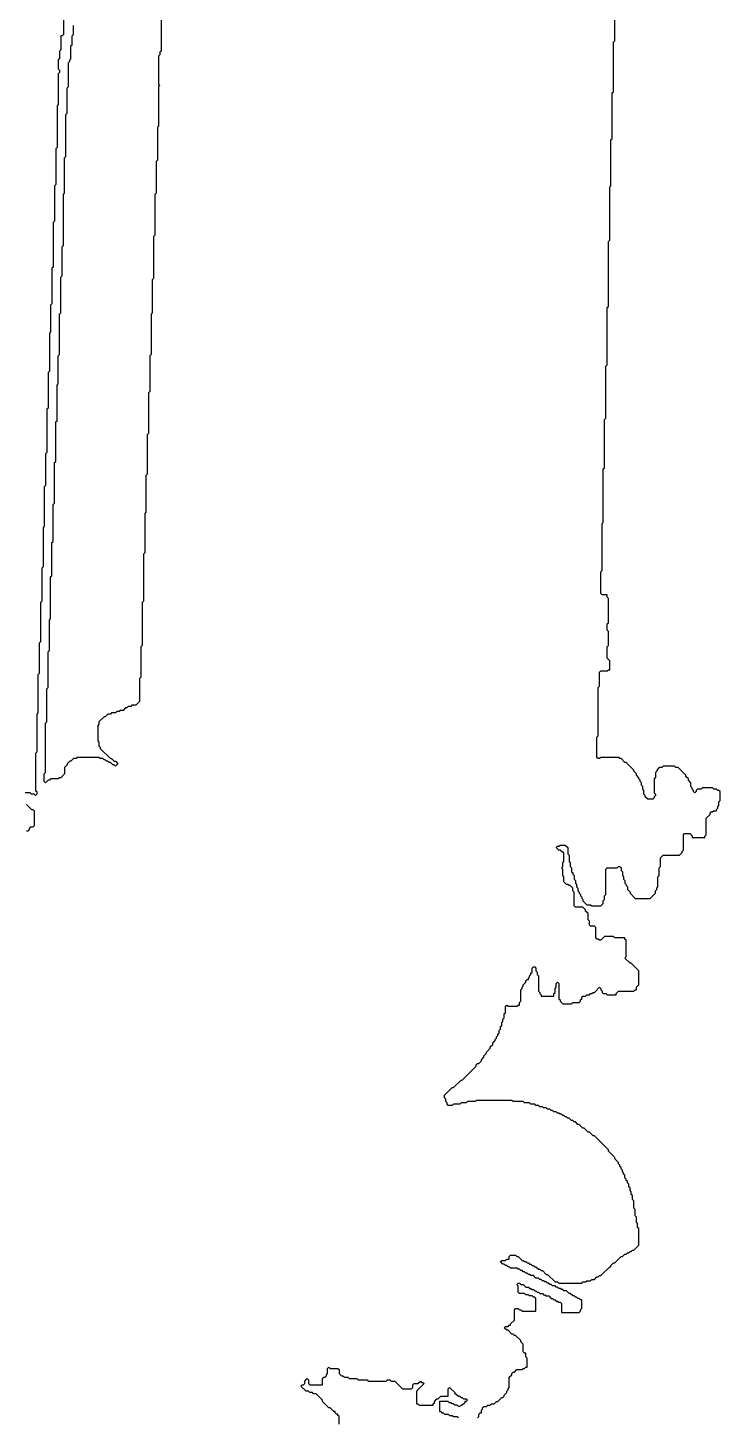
# Model space of a CAD drawing. Header units: metres. Extents: x 0 to 7998, y 2 to 10328.
# Drawn here: x 6598 to 7688, y 1127 to 3315 of the extents above; entities that cross this region are included whole.
import ezdxf

# ---------------------------------------------------------------- set-up
doc = ezdxf.new("R2010")
doc.units = ezdxf.units.M

msp = doc.modelspace()

# ---------------------------------------------------------------- linework, layer by layer
for points in [[(7306, 1126), (7308, 1128), (7308, 1132), (7310, 1134), (7312, 1134), (7312, 1138), (7314, 1140), (7314, 1142), (7316, 1144), (7320, 1144), (7322, 1146), (7326, 1146), (7328, 1148), (7332, 1148), (7336, 1152), (7338, 1152), (7344, 1158), (7346, 1158), (7348, 1160), (7348, 1162), (7352, 1166), (7352, 1168), (7354, 1170), (7354, 1172), (7356, 1174), (7356, 1190), (7360, 1194), (7360, 1196), (7362, 1198), (7364, 1198), (7368, 1202), (7376, 1202), (7378, 1204), (7380, 1204), (7382, 1206), (7384, 1206), (7384, 1220), (7382, 1222), (7382, 1228), (7380, 1228), (7378, 1230), (7378, 1242), (7374, 1246), (7374, 1248), (7366, 1256), (7364, 1256), (7362, 1258), (7360, 1258), (7354, 1264), (7352, 1264), (7348, 1268), (7350, 1270), (7354, 1270), (7356, 1272), (7358, 1272), (7358, 1274), (7364, 1280), (7364, 1296), (7366, 1298), (7370, 1298), (7372, 1296), (7374, 1296), (7376, 1294), (7398, 1294), (7398, 1314), (7396, 1316), (7394, 1316), (7392, 1318), (7388, 1318), (7386, 1320), (7382, 1320), (7380, 1322), (7372, 1322), (7370, 1324), (7370, 1334), (7368, 1336), (7370, 1338), (7372, 1338), (7374, 1336), (7378, 1336), (7382, 1332), (7386, 1332), (7388, 1330), (7390, 1330), (7392, 1328), (7394, 1328), (7396, 1326), (7398, 1326), (7400, 1324), (7402, 1324), (7404, 1322), (7408, 1322), (7410, 1320), (7412, 1320), (7414, 1318), (7418, 1318), (7422, 1314), (7424, 1314), (7426, 1312), (7428, 1312), (7430, 1310), (7432, 1310), (7434, 1308), (7436, 1308), (7438, 1306), (7438, 1292), (7466, 1292), (7468, 1294), (7468, 1296), (7470, 1298), (7470, 1312), (7468, 1312), (7466, 1314), (7464, 1314), (7462, 1316), (7460, 1316), (7458, 1318), (7456, 1318), (7452, 1322), (7450, 1322), (7446, 1326), (7442, 1326), (7440, 1328), (7438, 1328), (7436, 1330), (7434, 1330), (7432, 1332), (7430, 1332), (7428, 1334), (7424, 1334), (7422, 1336), (7420, 1336), (7418, 1338), (7416, 1338), (7414, 1340), (7412, 1340), (7410, 1342), (7408, 1342), (7406, 1344), (7404, 1344), (7402, 1346), (7398, 1346), (7394, 1350), (7390, 1350), (7388, 1352), (7386, 1352), (7384, 1354), (7382, 1354), (7380, 1356), (7378, 1356), (7376, 1358), (7374, 1358), (7372, 1360), (7370, 1360), (7368, 1362), (7358, 1362), (7356, 1364), (7354, 1364), (7352, 1366), (7350, 1366), (7348, 1368), (7346, 1368), (7342, 1372), (7344, 1374), (7350, 1374), (7352, 1376), (7356, 1376), (7356, 1380), (7358, 1382), (7366, 1382), (7368, 1380), (7370, 1380), (7376, 1374), (7378, 1374), (7380, 1372), (7382, 1372), (7384, 1370), (7386, 1370), (7388, 1368), (7390, 1368), (7392, 1366), (7394, 1366), (7396, 1364), (7398, 1364), (7402, 1360), (7404, 1360), (7406, 1358), (7408, 1358), (7414, 1352), (7416, 1352), (7428, 1340), (7432, 1340), (7434, 1338), (7470, 1338), (7472, 1340), (7476, 1340), (7478, 1342), (7484, 1342), (7486, 1344), (7490, 1344), (7494, 1348), (7496, 1348), (7498, 1350), (7500, 1350), (7514, 1364), (7516, 1364), (7516, 1366), (7520, 1370), (7522, 1370), (7532, 1380), (7534, 1380), (7538, 1384), (7540, 1384), (7542, 1386), (7544, 1386), (7546, 1388), (7548, 1388), (7550, 1390), (7552, 1390), (7560, 1398), (7560, 1424), (7558, 1426), (7558, 1432), (7556, 1434), (7556, 1442), (7554, 1444), (7554, 1454), (7552, 1456), (7552, 1468), (7550, 1470), (7550, 1476), (7548, 1478), (7548, 1482), (7546, 1484), (7546, 1488), (7544, 1490), (7544, 1494), (7542, 1496), (7542, 1498), (7540, 1500), (7540, 1502), (7538, 1504), (7538, 1508), (7536, 1510), (7536, 1512), (7534, 1514), (7534, 1516), (7532, 1518), (7532, 1520), (7530, 1522), (7530, 1524), (7528, 1526), (7528, 1528), (7522, 1534), (7522, 1536), (7512, 1546), (7512, 1548), (7490, 1570), (7488, 1570), (7482, 1576), (7480, 1576), (7474, 1582), (7472, 1582), (7466, 1588), (7464, 1588), (7460, 1592), (7458, 1592), (7456, 1594), (7454, 1594), (7450, 1598), (7448, 1598), (7446, 1600), (7444, 1600), (7442, 1602), (7440, 1602), (7438, 1604), (7436, 1604), (7434, 1606), (7432, 1606), (7430, 1608), (7426, 1608), (7424, 1610), (7422, 1610), (7420, 1612), (7416, 1612), (7414, 1614), (7410, 1614), (7408, 1616), (7404, 1616), (7402, 1618), (7398, 1618), (7396, 1620), (7390, 1620), (7388, 1622), (7380, 1622), (7378, 1624), (7362, 1624), (7360, 1626), (7304, 1626), (7302, 1624), (7290, 1624), (7288, 1622), (7280, 1622), (7278, 1620), (7268, 1620), (7266, 1618), (7260, 1618), (7258, 1620), (7258, 1622), (7256, 1624), (7256, 1628), (7254, 1630), (7254, 1634), (7266, 1646), (7268, 1646), (7280, 1658), (7282, 1658), (7304, 1680), (7304, 1682), (7306, 1684), (7308, 1684), (7312, 1688), (7312, 1690), (7316, 1694), (7316, 1696), (7320, 1700), (7320, 1702), (7326, 1708), (7326, 1710), (7330, 1714), (7330, 1716), (7334, 1720), (7334, 1722), (7336, 1724), (7336, 1726), (7338, 1728), (7338, 1730), (7340, 1732), (7340, 1736), (7342, 1738), (7342, 1742), (7344, 1744), (7344, 1748), (7346, 1750), (7346, 1754), (7348, 1756), (7348, 1762), (7350, 1764), (7350, 1774), (7352, 1776), (7354, 1774), (7368, 1774), (7370, 1776), (7372, 1776), (7372, 1780), (7374, 1782), (7374, 1800), (7376, 1802), (7376, 1804), (7378, 1806), (7378, 1808), (7382, 1812), (7382, 1814), (7384, 1816), (7386, 1816), (7386, 1818), (7388, 1820), (7388, 1822), (7390, 1824), (7390, 1826), (7392, 1828), (7392, 1834), (7394, 1836), (7396, 1836), (7398, 1834), (7398, 1830), (7400, 1828), (7400, 1824), (7402, 1822), (7402, 1798), (7404, 1796), (7404, 1794), (7406, 1792), (7406, 1790), (7426, 1790), (7426, 1794), (7428, 1796), (7428, 1802), (7430, 1804), (7430, 1810), (7432, 1812), (7434, 1810), (7434, 1786), (7436, 1784), (7436, 1782), (7440, 1778), (7454, 1778), (7456, 1780), (7466, 1780), (7468, 1782), (7468, 1784), (7470, 1786), (7470, 1788), (7472, 1790), (7476, 1790), (7478, 1792), (7482, 1792), (7484, 1794), (7486, 1794), (7488, 1796), (7490, 1796), (7498, 1804), (7500, 1802), (7500, 1800), (7502, 1798), (7502, 1796), (7504, 1794), (7508, 1794), (7510, 1792), (7524, 1792), (7524, 1794), (7528, 1798), (7552, 1798), (7554, 1800), (7556, 1800), (7556, 1804), (7560, 1808), (7560, 1830), (7548, 1842), (7546, 1842), (7538, 1850), (7540, 1852), (7540, 1878), (7538, 1880), (7538, 1882), (7522, 1882), (7520, 1884), (7506, 1884), (7500, 1878), (7498, 1878), (7496, 1880), (7494, 1880), (7492, 1882), (7492, 1898), (7490, 1900), (7484, 1900), (7482, 1902), (7482, 1908), (7480, 1910), (7480, 1920), (7476, 1924), (7476, 1926), (7472, 1930), (7460, 1930), (7458, 1932), (7458, 1954), (7456, 1956), (7456, 1960), (7452, 1964), (7450, 1964), (7448, 1966), (7446, 1966), (7442, 1970), (7442, 1978), (7440, 1980), (7440, 1990), (7438, 1992), (7440, 1994), (7440, 2000), (7442, 2002), (7442, 2016), (7440, 2016), (7436, 2020), (7434, 2020), (7430, 2024), (7432, 2026), (7434, 2026), (7436, 2028), (7444, 2028), (7448, 2024), (7448, 2014), (7450, 2012), (7450, 2002), (7452, 2000), (7452, 1994), (7454, 1992), (7454, 1986), (7456, 1984), (7456, 1982), (7458, 1980), (7458, 1974), (7460, 1972), (7460, 1968), (7462, 1966), (7462, 1962), (7464, 1960), (7464, 1956), (7466, 1954), (7466, 1952), (7468, 1950), (7468, 1948), (7470, 1946), (7470, 1944), (7472, 1942), (7472, 1940), (7478, 1934), (7484, 1934), (7486, 1932), (7500, 1932), (7504, 1936), (7504, 1940), (7506, 1942), (7506, 1948), (7508, 1950), (7508, 1990), (7510, 1992), (7526, 1992), (7528, 1994), (7530, 1994), (7532, 1992), (7532, 1988), (7534, 1986), (7534, 1980), (7536, 1978), (7536, 1974), (7538, 1972), (7538, 1968), (7540, 1966), (7540, 1964), (7542, 1962), (7542, 1958), (7546, 1954), (7546, 1952), (7554, 1944), (7578, 1944), (7586, 1952), (7586, 1956), (7588, 1958), (7588, 1960), (7590, 1962), (7590, 1978), (7592, 1980), (7592, 1992), (7594, 1994), (7594, 2008), (7598, 2012), (7624, 2012), (7628, 2016), (7628, 2018), (7630, 2020), (7630, 2044), (7632, 2046), (7640, 2046), (7644, 2042), (7644, 2040), (7664, 2040), (7664, 2042), (7666, 2044), (7666, 2070), (7672, 2076), (7672, 2078), (7674, 2080), (7676, 2080), (7678, 2082), (7682, 2082), (7682, 2084), (7684, 2086), (7684, 2088), (7686, 2090), (7686, 2096), (7688, 2098), (7688, 2112), (7686, 2114), (7684, 2114), (7682, 2116), (7678, 2116), (7676, 2118), (7660, 2118), (7658, 2116), (7652, 2116), (7650, 2114), (7650, 2112), (7648, 2110), (7646, 2112), (7646, 2114), (7644, 2116), (7644, 2118), (7642, 2120), (7642, 2126), (7638, 2130), (7638, 2132), (7634, 2136), (7634, 2138), (7622, 2150), (7618, 2150), (7616, 2152), (7598, 2152), (7596, 2150), (7592, 2150), (7588, 2146), (7588, 2144), (7586, 2142), (7586, 2134), (7584, 2132), (7584, 2110), (7586, 2108), (7586, 2106), (7584, 2104), (7584, 2102), (7582, 2100), (7574, 2100), (7570, 2104), (7570, 2106), (7568, 2108), (7568, 2114), (7566, 2116), (7566, 2120), (7564, 2122), (7564, 2126), (7562, 2128), (7562, 2130), (7560, 2132), (7560, 2134), (7556, 2138), (7556, 2140), (7552, 2144), (7552, 2146), (7540, 2158), (7538, 2158), (7532, 2164), (7530, 2164), (7528, 2166), (7500, 2166), (7498, 2164), (7496, 2164), (7494, 2166), (7494, 2198), (7496, 2200), (7496, 2276), (7498, 2278), (7498, 2300), (7500, 2302), (7510, 2302), (7512, 2304), (7514, 2304), (7514, 2318), (7510, 2322), (7510, 2340), (7512, 2342), (7512, 2364), (7510, 2366), (7510, 2376), (7512, 2378), (7512, 2416), (7510, 2418), (7510, 2422), (7502, 2422), (7500, 2424), (7500, 2458), (7502, 2460), (7502, 2534), (7504, 2536), (7504, 2620), (7506, 2622), (7506, 2698), (7508, 2700), (7508, 2782), (7510, 2784), (7510, 2874), (7512, 2876), (7512, 2978), (7514, 2980), (7514, 3064), (7516, 3066), (7516, 3138), (7518, 3140), (7518, 3212), (7520, 3214), (7520, 3292), (7522, 3294), (7522, 3372)], [(6808, 3368), (6808, 3278), (6806, 3276), (6806, 3272), (6804, 3270), (6804, 3226), (6806, 3224), (6804, 3222), (6804, 3160), (6802, 3158), (6802, 3106), (6800, 3104), (6800, 3054), (6798, 3052), (6798, 2988), (6796, 2986), (6796, 2920), (6794, 2918), (6794, 2866), (6792, 2864), (6792, 2800), (6790, 2798), (6790, 2742), (6788, 2740), (6788, 2676), (6786, 2674), (6786, 2612), (6784, 2610), (6784, 2552), (6782, 2550), (6782, 2488), (6780, 2486), (6780, 2412), (6778, 2410), (6778, 2342), (6776, 2340), (6776, 2292), (6774, 2290), (6774, 2254), (6768, 2248), (6762, 2248), (6760, 2246), (6756, 2246), (6754, 2244), (6752, 2244), (6748, 2240), (6744, 2240), (6742, 2238), (6738, 2238), (6736, 2236), (6730, 2236), (6728, 2234), (6724, 2234), (6720, 2230), (6718, 2230), (6710, 2222), (6710, 2218), (6708, 2216), (6708, 2192), (6710, 2190), (6710, 2184), (6712, 2182), (6712, 2180), (6728, 2164), (6730, 2164), (6734, 2160), (6736, 2160), (6740, 2156), (6736, 2152), (6734, 2154), (6732, 2154), (6728, 2158), (6726, 2158), (6724, 2160), (6722, 2160), (6720, 2162), (6718, 2162), (6716, 2164), (6712, 2164), (6710, 2166), (6676, 2166), (6674, 2164), (6670, 2164), (6666, 2160), (6664, 2160), (6660, 2156), (6660, 2154), (6656, 2150), (6656, 2140), (6650, 2134), (6648, 2134), (6646, 2132), (6634, 2132), (6632, 2130), (6630, 2130), (6626, 2126), (6624, 2128), (6624, 2140), (6626, 2142), (6626, 2220), (6628, 2222), (6628, 2274), (6630, 2276), (6630, 2332), (6632, 2334), (6632, 2382), (6634, 2384), (6634, 2450), (6636, 2452), (6636, 2504), (6638, 2506), (6638, 2564), (6640, 2566), (6640, 2630), (6642, 2632), (6642, 2694), (6644, 2696), (6644, 2752), (6646, 2754), (6646, 2798), (6648, 2800), (6648, 2864), (6650, 2866), (6650, 2922), (6652, 2924), (6652, 2970), (6654, 2972), (6654, 3052), (6656, 3054), (6656, 3110), (6658, 3112), (6658, 3178), (6660, 3180), (6660, 3220), (6662, 3222), (6662, 3260), (6664, 3262), (6664, 3264), (6666, 3266), (6666, 3286), (6668, 3288), (6668, 3302), (6670, 3304), (6670, 3318)], [(6654, 3334), (6654, 3304), (6652, 3302), (6650, 3302), (6650, 3280), (6648, 3278), (6648, 3266), (6646, 3264), (6646, 3250), (6648, 3248), (6648, 3244), (6646, 3242), (6646, 3194), (6644, 3192), (6644, 3126), (6642, 3124), (6642, 3068), (6640, 3066), (6640, 3010), (6638, 3008), (6638, 2938), (6636, 2936), (6636, 2880), (6634, 2878), (6634, 2836), (6632, 2834), (6632, 2774), (6630, 2772), (6630, 2716), (6628, 2714), (6628, 2646), (6626, 2644), (6626, 2594), (6624, 2592), (6624, 2530), (6622, 2528), (6622, 2466), (6620, 2464), (6620, 2412), (6618, 2410), (6618, 2348), (6616, 2346), (6616, 2298), (6614, 2296), (6614, 2236), (6612, 2234), (6612, 2174), (6610, 2172), (6610, 2114), (6612, 2112), (6612, 2108), (6610, 2106), (6608, 2108), (6604, 2108), (6602, 2110), (6594, 2110)], [(6596, 2092), (6604, 2084), (6606, 2084), (6608, 2082), (6608, 2058), (6606, 2056), (6602, 2056), (6600, 2054), (6600, 2052), (6598, 2050), (6596, 2050)], [(7088, 1116), (7088, 1128), (7086, 1130), (7086, 1132), (7084, 1132), (7082, 1134), (7082, 1136), (7080, 1136), (7074, 1142), (7072, 1142), (7062, 1152), (7062, 1154), (7052, 1164), (7048, 1164), (7046, 1166), (7042, 1166), (7040, 1168), (7036, 1168), (7028, 1176), (7030, 1178), (7032, 1178), (7034, 1180), (7034, 1184), (7038, 1188), (7040, 1186), (7040, 1180), (7042, 1178), (7062, 1178), (7062, 1188), (7064, 1190), (7066, 1190), (7068, 1192), (7068, 1194), (7070, 1196), (7070, 1204), (7072, 1206), (7074, 1204), (7086, 1204), (7088, 1202), (7088, 1196), (7092, 1192), (7094, 1192), (7096, 1190), (7102, 1190), (7104, 1188), (7116, 1188), (7118, 1186), (7132, 1186), (7134, 1184), (7162, 1184), (7164, 1186), (7168, 1186), (7170, 1184), (7176, 1184), (7188, 1172), (7202, 1172), (7204, 1174), (7204, 1178), (7206, 1180), (7212, 1180), (7216, 1184), (7218, 1182), (7220, 1182), (7222, 1180), (7210, 1168), (7210, 1148), (7212, 1148), (7214, 1146), (7236, 1146), (7236, 1148), (7238, 1150), (7238, 1152), (7242, 1156), (7244, 1156), (7248, 1160), (7260, 1160), (7260, 1172), (7262, 1174), (7270, 1166), (7270, 1164), (7272, 1164), (7276, 1160), (7278, 1160), (7280, 1158), (7282, 1158), (7284, 1156), (7288, 1156), (7290, 1154), (7288, 1152), (7286, 1152), (7286, 1150), (7282, 1146), (7280, 1146), (7278, 1144), (7276, 1144), (7274, 1146), (7270, 1146), (7268, 1148), (7266, 1148), (7264, 1150), (7262, 1150), (7260, 1152), (7246, 1152), (7246, 1136), (7248, 1136), (7250, 1134), (7252, 1134), (7254, 1132), (7260, 1132), (7262, 1130), (7266, 1130), (7268, 1128), (7274, 1128), (7276, 1126)]]:
    msp.add_lwpolyline(points)

doc.saveas('drawing.dxf')
